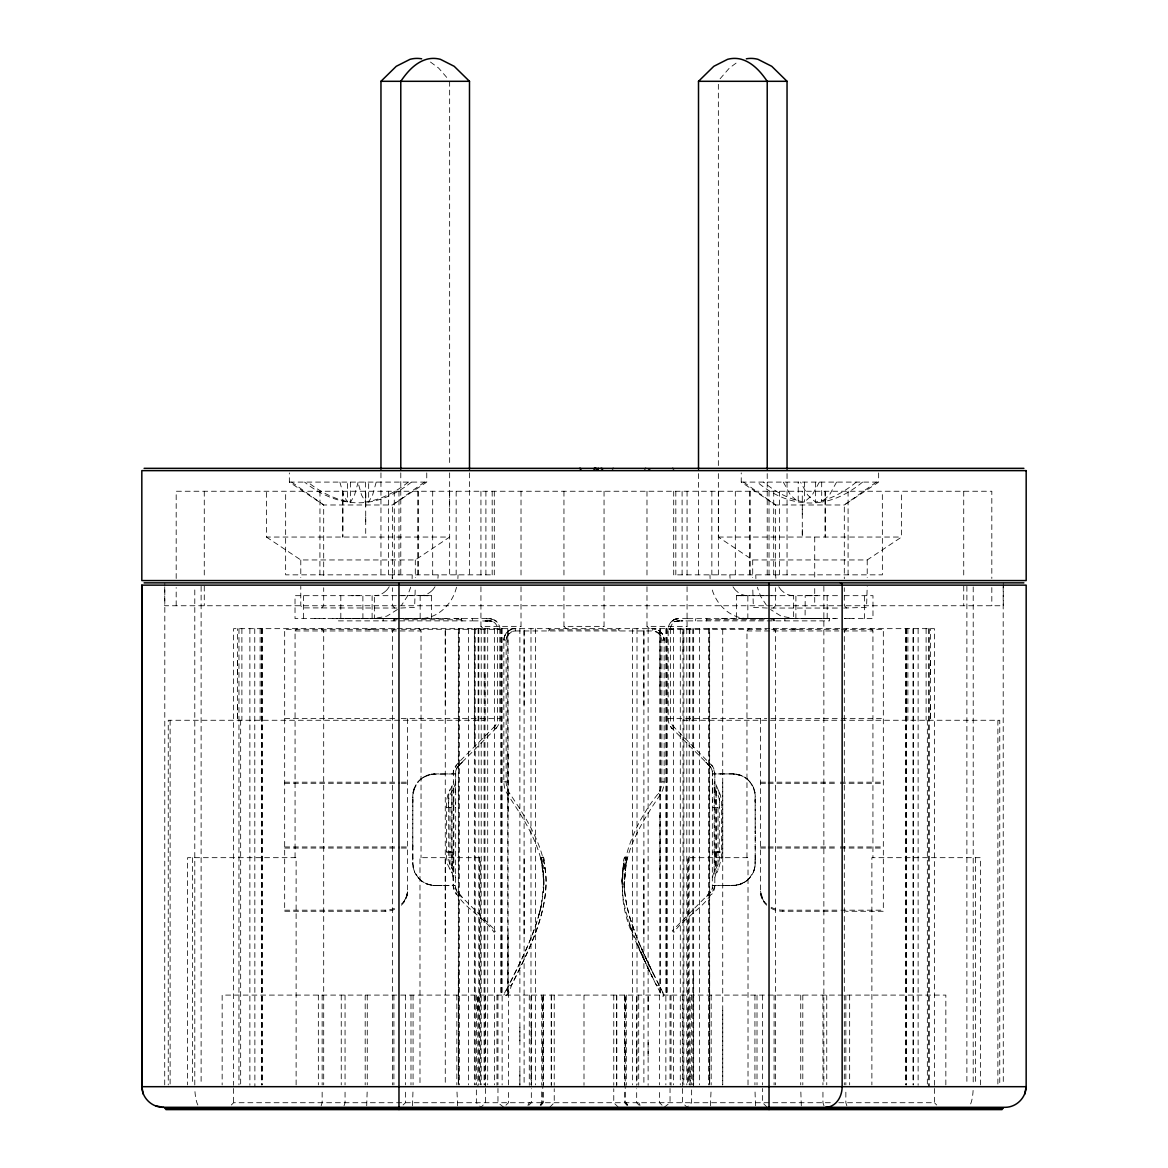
<?xml version="1.0" encoding="UTF-8"?>
<svg xmlns="http://www.w3.org/2000/svg" width="1168" height="1168" viewBox="0 0 1168 1168"><rect width="100%" height="100%" fill="white"/><g stroke="black" fill="none" stroke-linecap="round" stroke-linejoin="round"><path stroke-width="0.75" stroke-dasharray="5 3.75" d="M164.717 1084.882L164.819 582.861M176.178 605.754L176.178 587.577M176.178 578.496L176.178 491.246L991.822 491.246L991.822 578.496M194.793 1084.955L194.793 586.891M237.44 705.005L237.44 720.262L237.44 628.661M237.44 674.462L237.44 659.19M365.715 521.789L365.715 514.154M365.715 506.518L365.715 491.246L365.715 537.046M412.786 846.785L412.786 831.149M412.786 828.316L412.873 795.656L414.625 787.378M445.271 934.02L445.271 857.677M445.271 705.005L445.271 628.661L445.271 1084.911M449.651 506.518L449.651 491.246M451.914 799.35L451.914 786.56L453.184 781.888M496.634 727.635L460.396 763.93A44.588 44.588 0 0 0 458.747 765.668L457.374 767.376A10.103 10.103 0 0 0 455.681 771.274L455.637 887.797A10.132 10.132 0 0 0 457.126 891.768L458.747 893.812A44.588 44.588 0 0 0 460.396 895.549L495.699 930.794L494.108 932.371C483.129 915.376 458.484 905.857 453.184 885.563L453.184 866.948M453.184 804.854L453.184 802.372M455.418 804.854L455.418 802.372M455.418 792.517L455.418 773.917L434.73 773.917L426.714 775.552L431.985 774.136M458.338 972.185L458.338 1084.882L458.338 628.661M474.354 743.169L474.354 628.661L474.354 1084.882M477.887 1010.364L477.887 995.092L477.887 1086.693M485.012 674.462L485.012 720.262L168.25 720.262L168.25 1084.882M508.08 934.02L508.08 995.092L508.08 628.661M508.08 811.877L508.08 750.805M519.877 1084.999L519.877 1071.436M519.877 1040.892L519.877 1025.621M524.111 934.02L524.111 857.677M524.111 705.005L524.111 628.661L524.111 1084.911M531.323 1084.999L531.323 1071.436M531.323 1040.892L531.323 1025.621M535.557 628.661L535.557 1084.882M542.77 1056.164L542.77 1040.892M542.77 1010.364L542.77 995.092L542.77 1085.262M625.23 1056.164L625.23 1040.892M625.23 1010.364L625.23 995.092L625.23 1085.262M632.443 628.661L632.443 1084.882M636.677 1056.164L636.677 1040.892M636.677 1010.364L636.677 995.092L636.677 1085.262M643.889 934.02L643.889 857.677M643.889 705.005L643.889 628.661L643.889 1084.911M648.123 1056.164L648.123 1040.892M648.123 1010.364L648.123 995.092M659.365 995.092L659.57 1084.941M659.92 872.949L659.92 811.877M659.92 689.733L659.92 628.661L659.92 995.092M706.552 896.601L707.604 895.549A44.588 44.588 0 0 0 709.253 893.812L710.626 892.089A10.103 10.103 0 0 0 712.319 888.191L712.363 771.683A10.132 10.132 0 0 0 710.874 767.712L709.253 765.668A44.588 44.588 0 0 0 707.604 763.93L672.301 728.671A14.191 14.191 0 0 1 668.154 718.627L668.169 629.289C668.067 623.61 673.045 618.485 678.812 618.646L675.717 619.098L678.082 618.66M673.702 491.246L673.702 574.846L882.366 574.846L882.336 491.246M682.477 1088.474L682.462 1102.723L687.061 1107.308L691.646 1102.723L691.646 1086.693M682.988 651.554L682.988 628.661L683.061 1086.693M690.113 1071.436L690.113 1084.999L690.113 995.092M693.646 1084.882L693.646 972.185M698.508 574.846L698.508 472.85M709.662 972.185L709.662 1084.882L709.662 628.661M712.582 802.372L712.582 799.963M712.582 792.517L712.582 773.917L733.27 773.917L741.286 775.552L736.015 774.136M714.816 802.372L714.816 799.963M714.816 792.517L714.787 772.924L712.684 766.412L673.002 726.116M716.086 808.796L716.086 852.041C716.32 863.634 714.144 888.965 721.517 857.064L721.444 800.518L720.335 794.897L714.816 781.888M716.086 799.35L715.94 807.409M718.349 574.846L718.349 472.85M718.349 465.565L718.349 81.307M722.729 1010.364L722.729 1084.882L722.729 628.661M722.729 857.677L722.729 781.334M771.975 595.68L736.409 595.651L736.395 618.544L741.432 618.631M792.181 595.578L793.656 595.651L793.641 618.544L780.662 618.602L747.841 618.544L747.856 595.651L746.381 595.578M755.214 833.529L755.214 831.149L755.214 846.785M767.215 574.846L767.215 472.85M787.042 574.846L787.042 472.85M795.89 618.573L795.89 595.68M802.285 529.411L802.285 537.046L802.285 491.246M802.285 514.154L802.285 506.518M864.597 618.573L864.597 595.68M930.56 705.005L930.56 720.262L930.56 628.661M930.56 674.462L930.56 659.19M412.786 844.873L412.873 863.824L414.625 872.102M451.914 802.241L451.885 871.182L453.184 877.577M508.533 1084.941L508.635 995.092M412.786 802.708L412.8 799.423L412.786 801.263M753.375 872.102L754.791 867.547L755.214 858.203M755.2 860.086L755.214 844.873M412.231 574.846L412.1 578.598M458.046 574.846L457.9 578.598M541.383 905.112L543.908 880.57L541.032 859.414M711.516 764.85A14.527 14.527 0 0 1 714.874 773.917L714.816 885.563C709.312 905.74 685.251 915.566 673.892 932.371L672.301 930.794L710.859 891.753A10.132 10.132 0 0 0 712.363 887.797M716.072 852.538L714.947 852.056M462.309 620.88C459.243 620.558 463.725 617.565 461.126 618.646M392.404 574.846L392.112 578.277M438.204 574.846L437.927 578.277M455.418 781.888C454.965 789.261 447.767 794.59 448.716 802.416L448.716 857.064C447.767 864.889 454.936 870.204 455.418 877.577M712.582 877.577C713.064 870.204 720.233 864.889 719.284 857.064L719.284 802.416C720.233 794.59 713.035 789.261 712.582 781.888M714.816 877.577L716.057 872.934M543.383 892.571L543.835 886.512M670.417 628.632L670.374 718.627A12.293 12.293 0 0 0 673.848 727.124M506.211 990.479C522.987 956.11 543.12 920.866 543.923 881.636C543.66 849.194 525.118 820.827 507.788 794.736A22.907 22.907 0 0 1 503.846 781.874L503.846 640.108C503.758 633.99 509.175 628.574 515.292 628.661L515.292 630.954A9.154 9.154 0 0 0 506.138 640.108L506.138 781.874A20.615 20.615 0 0 0 509.686 793.452C527.498 819.79 545.85 848.669 546.157 881.577C545.602 919.07 527.206 953.103 511.146 985.982C509.146 997.764 499.597 998.888 507.146 988.654M622.967 867.707L621.872 884.672L623.099 866.86M626.617 905.127L624.165 886.512L625.975 863.736L624.106 884.658L626.413 861.736M393.149 618.646L394.302 619.755L393.149 620.88M407.398 892.483L406.625 896.09M622.982 867.59L625.143 857.37M746.965 857.677L746.965 630.954L749.228 628.661M625.216 867.941L625.376 866.963M623.216 866.116L623.77 863.167L621.872 880.278L623.172 898.893L625.931 912.091L632.501 932.677L627.858 919.012M754.937 866.7L753.74 871.211L749.476 878.175M366.708 1105.789L367.263 1088.474M412.508 1105.789L413.063 1088.474M295.066 857.677L295.066 630.954L297.358 628.661M503.846 640.108C503.963 633.976 509.16 628.778 515.292 628.661A11.446 11.446 0 0 0 503.846 640.108L506.138 640.108L507.627 635.1L511.92 631.596L508.81 633.625L506.284 638.443M521.016 586.73L521.016 626.369L518.723 628.661M548.507 628.661L549.646 629.8L548.507 630.954M604.046 586.73L604.046 626.369L601.754 628.661M619.522 630.954L618.368 629.8L619.522 628.661M687.061 586.73L687.061 626.369L684.769 628.661M774.851 620.88L773.698 619.755L774.851 618.646M461.258 619.77L400.814 619.755M626.121 863.064L626.603 860.933M358.167 482.092L354.561 495.013L350.619 502.036C334.793 499.656 320.207 491.932 307.768 482.092M376.213 482.092L372.607 495.013L368.665 502.036C345.348 505.642 322.412 496.531 304.585 482.092M543.222 858.743C554.245 902.514 530.243 947.657 511.146 985.982L509.087 984.916C521.848 959.235 535.032 933.276 541.383 905.127M626.501 861.327L627.347 857.969M539.835 911.682L541.003 906.894L537.893 918.486M710.363 1105.789L711.166 1088.474M410.698 587.197L407.311 596.395L401.471 605.374M456.498 587.197C452.673 603.856 437.898 618.719 420.159 618.544L374.359 618.544L374.344 595.651L375.819 595.578M627.406 857.721L625.201 857.122M625.449 864.641L627.143 858.436M413.676 790.021L418.524 781.304L417.575 782.429M321.142 1105.789L322.149 1102.723L322.149 1088.474M344.034 1105.789L345.056 1102.723L345.056 1088.474M489.918 618.66L494.531 620.077L493.626 622.135L489.874 620.938L491.976 621.318L480.807 620.894M819.352 482.092L812.242 495.013L804.475 502.036C789.232 499.627 775.348 491.83 763.58 482.092M836.58 482.092L829.455 495.013L821.688 502.036C798.211 506.094 774.895 497.218 757.317 482.092M503.861 995.048L504.415 993.953M405.924 897.9L403.836 901.93L407.121 894.834L407.486 890.746A22.309 19.403 0 0 1 401.339 904.12M527.878 1105.278L529.294 1102.723M540.244 1105.308L541.689 1102.723L541.689 1088.707M451.914 786.531L448.322 793.101L446.556 800.518L446.483 857.064L447.665 864.583L451.943 872.934M662.636 992.099C669.001 1014.627 634.472 940.342 635.377 940.079C609.419 889.782 624.69 835.704 658.314 793.452A20.615 20.615 0 0 0 661.862 781.874L661.862 640.108A9.154 9.154 0 0 0 652.708 630.954L652.708 628.661C658.825 628.574 664.242 633.99 664.154 640.108L664.154 781.874A22.907 22.907 0 0 1 660.212 794.736C640.867 823.382 620.544 855.867 624.559 892.002C629.041 928.151 646.984 960.68 663.001 992.815M457.374 767.376L457.141 767.726A10.132 10.132 0 0 0 455.637 771.683M710.626 892.089L705.837 897.301M720.087 78.782L729.401 68.036L737.548 62.035M494.998 726.116L457.739 763.346L453.607 770.486L453.184 885.563A14.527 14.527 0 0 0 456.484 894.63M541.164 1105.293L543.237 1102.723L543.237 1088.707M495.699 725.153L494.108 727.095L495.699 728.671L497.466 726.525M750.425 877.051L746.235 881.125M231.308 1105.016L233.6 1102.723L831.747 1102.723M671.366 727.635L672.301 728.671L673.892 727.095L672.301 725.153M403.077 1105.016L405.369 1102.723L405.369 1088.474M528.768 1105.278L531.323 1102.723L531.323 1088.707M540.492 1105.016L542.77 1102.723L542.77 1086.313M549.646 1107.308L554.231 1102.723L554.231 1088.707M505.963 1105.191L508.445 1102.723L508.445 1089.218M418.115 781.772L421.765 778.341M397.412 609.535L386.973 616.091L374.359 618.544L396.025 618.573M670.782 622.281L673.469 620.077L674.374 622.135L678.126 620.938L687.193 620.894M420.626 779.26L424.232 776.749M856.319 482.092C844.552 491.83 830.667 499.627 815.425 502.036L807.657 495.013L800.547 482.092M862.583 482.092C850.815 491.83 836.93 499.627 821.688 502.036L821.688 482.092M747.374 880.219L743.753 882.731M664.154 1107.308L670.038 1102.723L670.038 1088.474M408.333 482.092C395.894 491.932 381.308 499.656 365.482 502.036L361.54 495.013L357.919 482.092M411.516 482.092C399.062 491.932 384.491 499.656 368.665 502.036L368.665 482.092M424.466 482.092L392.404 504.985L323.697 504.985L289.343 482.092L289.343 472.923M876.336 482.092L844.289 504.985L775.596 504.985L741.242 482.092L741.242 472.923M672.038 621.069L673.469 620.077M507.788 794.736L509.686 793.452M426.758 472.923L426.758 482.092L392.404 504.985L392.404 578.759M266.435 537.046L300.789 559.954L415.297 559.954L449.651 537.046L266.435 537.046L266.435 491.246M878.657 472.923L878.657 482.092L844.303 504.985L844.303 578.759M718.349 491.246L718.349 537.046L752.703 559.954L867.211 559.954L901.565 537.046L901.565 491.246M422.977 777.508L430.977 774.311L452.848 773.917M745.023 881.971L737.037 885.154L726.204 885.563M658.913 984.916L656.854 985.982L647.364 966.9L630.18 926.18M741.286 883.913L733.285 885.578L712.582 885.563M540.594 857.721L542.799 857.122M542.93 868.904L542.025 863.736L543.894 884.658L542.93 868.904L545.047 867.824M321.39 608.046L323.697 605.754L323.697 587.767M394.711 628.661L392.404 630.954L392.404 1084.882M773.304 608.046L775.596 605.754L775.596 587.767M846.596 628.661L844.303 630.954L844.303 1084.882M705.968 620.88C707.677 621.142 705.107 617.419 706.874 618.646M430.977 774.311L434.73 773.917A22.323 22.323 0 0 0 412.8 795.583L412.8 863.882A22.323 22.323 0 0 0 434.73 885.548L455.418 885.563M737.037 885.154L733.27 885.563A22.323 22.323 0 0 0 755.2 863.882L755.2 795.583A22.323 22.323 0 0 0 733.27 773.917L716.247 773.917M421.619 595.578L396.025 595.68M449.987 852.012L448.76 852.056L451.899 851.983M486.457 620.807L485.012 620.88L486.808 620.807M499.174 629.304C502.736 626.69 491.275 616.5 497.218 622.281M414.1 618.573L431.532 618.544L431.591 595.651L429.021 595.68M345.392 618.573L362.912 618.544L362.883 595.651L355.422 595.68M361.671 618.573L372.928 618.544L352.984 618.602M449.008 852.071L446.541 852.056L447.49 852.071M426.714 883.913L434.715 885.578L451.782 885.563M438.511 885.592L441.796 885.563M486.749 618.587L481.172 618.66M821.513 618.573L810.68 618.631M687.879 620.894L694.507 620.88M725.708 773.931L727.62 773.917M440.38 885.563L442.292 885.548M687.879 618.66L829.528 618.646L829.528 620.88L695.208 620.88M495.685 728.671A14.191 14.191 0 0 0 499.846 718.627L499.831 629.289L496.079 629.289L498.736 629.289L497.203 629.289M736.409 595.651L744.994 595.651M740.337 595.68L741.972 595.68M808.767 595.68L812.578 595.68M687.529 618.66L681.251 618.587M741.972 618.631L752.82 618.573M716.101 851.983L721.503 852.056L720.729 852.071M727.62 885.563L713.663 885.563M742.235 595.68L743.87 595.68M771.975 618.573L793.641 618.544L781.027 616.091L770.588 609.535M714.874 773.917L713.663 773.917M453.126 885.563L454.337 885.563M289.343 482.092L426.758 482.092M741.242 482.092L878.657 482.092M718.349 537.046L901.565 537.046M351.904 595.68L354.065 595.68M396.74 595.68L295.022 595.68L295.022 618.573L396.74 618.587M401.091 595.68L431.591 595.651M766.909 595.68L745.228 595.68M771.26 595.68L839.953 595.68M844.303 595.68L872.978 595.68L872.978 618.573L844.347 618.573M424.13 595.68L425.488 595.68M808.227 595.68L805.19 595.651L805.088 618.544L810.139 618.631M396.916 608.046L302.205 607.886L300.789 605.754L300.789 586.38M400.726 608.046L414.64 607.375L415.297 586.38M767.274 608.046L753.36 607.375L752.703 586.38M771.084 608.046L840.026 608.046M843.792 608.046L866.568 607.375L867.211 586.38M332.384 618.587L343.231 618.573M398.186 618.602L446.935 618.646M472.266 618.646L472.441 620.88L338.472 620.88L338.472 618.646L472.441 618.646M473.142 618.646L479.771 618.66M695.734 618.646L695.559 620.88M721.065 618.646L769.814 618.602M771.26 618.587L839.953 618.587M314.557 618.573L325.872 618.587M844.303 618.587L853.443 618.573M394.302 619.755L397.251 619.755M706.742 619.77L767.186 619.755M770.749 619.755L773.669 619.755M473.142 620.88L480.121 620.894M480.939 586.73L480.939 626.369L521.016 626.369M563.954 586.73L563.954 626.369L604.046 626.369M646.984 586.73L646.984 626.369L687.061 626.369M396.317 629.304L284.671 629.304L284.671 911.274L385.163 911.274A22.309 19.403 0 0 0 396.886 908.368M401.544 629.289L499.816 629.289M668.826 629.304L766.456 629.289M771.683 629.304L883.329 629.304L883.329 911.274L845.647 911.274M368.402 629.304L375.395 629.304M792.605 629.304L799.598 629.304M549.646 629.8L618.368 629.8M295.066 630.954L421.035 630.954L421.035 857.677M515.292 630.954L652.708 630.954L657.715 632.443L661.219 636.735L659.19 633.625L654.372 631.1M746.965 630.954L838.872 630.954M843.734 630.954L872.934 630.954L872.934 857.677M661.862 640.108L664.154 640.108C664.037 633.976 658.84 628.778 652.708 628.661A11.446 11.446 0 0 1 664.154 640.108M284.671 718.627L397.018 718.627M401.208 718.627L499.86 718.627M668.14 718.627L766.792 718.627M770.982 718.627L837.967 718.627M841.456 718.627L883.329 718.627M682.988 720.262L839.208 720.262M840.843 720.262L999.75 720.262L999.75 1084.941M454.337 773.917L453.126 773.917A14.527 14.527 0 0 1 456.484 764.85M503.846 781.874L506.138 781.874M661.862 781.874L664.154 781.874M284.671 782.18L399.806 782.18M401.354 782.18L407.486 782.18M760.514 782.18L766.646 782.18M768.194 782.18L837.266 782.18M840.347 782.18L883.329 782.18M284.671 783.29L399.806 783.29M401.354 783.29L407.486 783.29M760.514 783.29L766.646 783.29M768.194 783.29L837.266 783.29M840.347 783.29L883.329 783.29M446.497 807.409L455.389 807.409M712.611 807.409L721.503 807.409M284.671 846.961L399.806 846.961M401.354 846.961L407.486 846.961M760.514 846.961L766.646 846.961M768.194 846.961L837.266 846.961M840.347 846.961L883.329 846.961M284.671 848.056L399.806 848.056M401.354 848.056L407.486 848.056M760.514 848.056L766.646 848.056M768.194 848.056L837.266 848.056M840.347 848.056L883.329 848.056M448.643 852.071L455.389 852.071M712.611 852.071L719.342 852.071M446.088 885.563L448.906 885.563M284.671 910.179L385.163 910.179A22.309 19.403 0 0 0 396.886 907.259M771.114 907.259A22.309 19.403 0 0 0 782.837 910.164L839.369 910.179M840.931 910.179L883.329 910.179M771.114 908.368A22.309 19.403 0 0 0 782.837 911.259L839.369 911.274M838.799 1102.723L934.4 1102.723L936.692 1105.016M813.935 595.68L817.177 595.68M739.256 595.68L737.636 595.68M824.769 618.573L835.616 618.587M756.061 618.573L757.156 618.573M764.748 618.573L766.909 618.587M454.527 618.646L458.907 618.646M717.97 773.917L720.51 773.917M719.269 852.056L718.013 852.012M423.006 595.651L430.364 595.68M426.028 595.68L427.663 595.68M806.329 618.573L795.072 618.544L815.016 618.602M670.797 629.289L669.264 629.289L671.921 629.289L668.169 629.289M440.38 773.917L442.292 773.931M681.192 620.807L682.973 620.836L681.543 620.807M725.708 885.548L729.489 885.592M453.14 852.056L451.928 852.538M747.841 618.544C730.102 618.719 715.327 603.856 711.502 587.197M737.023 774.311L733.27 773.917L740.673 775.318L745.023 777.508M430.963 885.154L434.73 885.563L427.386 884.176L422.977 881.971M846.61 608.046L844.303 605.754L844.303 587.767M870.642 628.661L872.934 630.954M773.289 628.661L775.596 630.954L775.596 1084.882M649.262 628.661L646.984 626.369M566.246 628.661L563.954 626.369M394.696 608.046L392.404 605.754L392.404 587.767M483.216 628.661L480.939 626.369M418.772 628.661L421.035 630.954M321.404 628.661L323.697 630.954L323.697 1084.882M622.88 868.306L625.07 868.904M743.768 776.749L747.374 779.26L746.235 778.341M424.247 882.731L420.626 880.219M430.452 62.035L438.599 68.036L447.913 78.782M658.314 793.452L660.212 794.736M494.531 620.077L495.962 621.069M743.563 482.092L775.61 504.985L775.596 578.759M291.635 482.092L323.697 504.985L323.697 578.759M503.846 1107.308L497.962 1102.723L497.962 1088.474M421.765 881.125L417.575 877.051M747.184 779.1L750.425 782.429M662.037 1105.191L659.555 1102.723L659.555 1089.394M767.215 1107.308L762.631 1102.723L762.631 1088.474M639.232 1105.278L636.677 1102.723L636.677 1088.707M627.508 1105.016L625.23 1102.723L625.23 1086.313M618.354 1107.308L613.769 1102.723L613.769 1088.707M749.476 781.304L753.754 788.269L754.937 792.765L753.375 787.378M418.524 878.175L414.26 871.211L413.063 866.7M670.534 726.525L672.301 728.671M766.529 605.374L760.689 596.395L757.302 587.197M626.836 1105.293L624.763 1102.723L624.763 1088.707M626.311 1102.723L627.756 1105.308M638.706 1102.723L640.122 1105.278M762.076 897.9L764.164 901.93L760.602 892.483M660.358 987.705L661.336 989.588M663.585 993.953L664.169 995.092M658.913 984.916C646.152 959.235 632.954 933.276 626.617 905.112M647.364 966.9L652.328 977.017L638.151 946.722L643.174 958.008M653.759 974.623L640.298 945.73L645.32 957.03M783.334 482.092L790.444 495.013L798.211 502.036L798.211 482.092M761.375 896.09L760.514 890.746A22.309 19.403 0 0 0 766.661 904.12M632.399 925.552L634.677 931.816L630.107 918.486M846.858 1105.789L845.851 1102.723L845.851 1088.474M823.966 1105.789L822.944 1102.723L822.944 1088.474M753.754 788.269L755.127 795.656L755.214 828.316M540.857 858.436L542.551 864.641M540.799 858.509L541.879 863.064M457.637 1105.789L456.834 1088.474M339.873 482.092L343.494 495.013L347.436 502.036L347.436 482.092M801.292 1105.789L800.737 1088.474M755.492 1105.789L754.937 1088.474M712.363 771.683L712.29 771.274A10.103 10.103 0 0 0 710.64 767.376M455.637 887.797L455.71 888.191A10.103 10.103 0 0 0 457.36 892.089M542.609 866.831L542.784 867.941M775.888 578.277L775.596 574.846M730.073 578.277L729.796 574.846M497.583 628.632L497.626 718.627A12.293 12.293 0 0 1 494.152 727.124M624.165 886.512L624.617 892.571M755.9 578.598L755.769 574.846M710.1 578.598L709.954 574.846M755.214 801.263L755.2 799.423L755.214 802.708M412.786 858.203L412.8 860.086M1003.181 586.497L1003.283 1084.882M716.086 797.525L716.086 786.59M485.523 1088.474L485.538 1102.723L480.939 1107.308L476.354 1102.723L476.354 1086.693M420.144 595.651L420.159 618.544M1003.268 582.861L1003.268 605.754L164.732 605.754L164.732 586.38M997.881 720.262L997.881 1084.882M991.822 587.577L991.822 605.754M980.39 1084.911L980.39 857.677L871.883 857.677L871.883 1084.911M975.528 857.677L975.528 1084.911M973.207 586.891L973.207 1084.955M966.885 586.351L966.885 1084.955M963.731 491.246L963.731 577.123M963.731 586.073L963.731 605.754M945.846 1084.897L945.846 995.092L222.154 995.092L222.154 1084.897M934.4 1085.262L934.4 628.661L233.6 628.661L233.6 1085.262M934.4 1088.474L934.4 1102.723M929.042 628.661L929.042 1086.693M928.896 628.661L928.896 1086.693M927.334 720.262L927.334 1084.941M926.107 628.661L926.107 720.262M918.121 628.661L918.121 1085.262M913.245 628.661L913.245 1084.911M913.113 628.661L913.113 1084.911M907.872 628.661L907.872 720.262M906.339 628.661L906.339 1084.911M906.207 628.661L906.207 1084.911M905.55 628.661L905.55 1084.911M867.211 559.954L867.211 577.576M849.662 995.092L849.662 1084.897M848.085 491.246L848.085 574.846M845.851 995.092L845.851 1084.897M827.178 595.68L827.178 618.573M826.754 995.092L826.754 1084.897M823.863 586.351L823.863 1084.955M822.944 995.092L822.944 1084.897M815.425 482.092L815.425 502.036M814.724 537.046L814.724 578.554M814.724 588.584L814.724 605.754M804.475 482.092L804.475 502.036M802.81 995.092L802.81 1084.897M800.737 995.092L800.737 1084.897M784.867 618.646L784.867 620.88M782.837 910.179L782.837 911.274M779.436 491.246L779.436 574.846M774.092 995.092L774.092 1084.897M773.712 491.246L773.712 574.846M773.712 618.646L773.712 620.88M769.026 491.246L769.026 578.496M762.631 995.092L762.631 1084.897M760.514 718.627L760.514 891.841A22.309 19.403 0 0 0 766.661 905.215M757.01 995.092L757.01 1084.897M754.937 995.092L754.937 1084.897M752.703 559.954L752.703 577.576M750.25 491.246L750.25 574.846M749.622 491.246L749.622 574.846M748.016 1084.911L748.016 857.677L687.675 857.677L687.616 1086.693M735.314 491.246L735.314 574.846M718.013 807.409L718.013 869.649M716.101 790.882L716.101 868.496M714.174 787.655L714.174 871.81M711.852 491.246L711.852 574.846M711.166 995.092L711.166 1084.897M709.414 628.661L709.414 1084.911M708.567 628.661L708.567 1084.911M706.713 618.646L706.713 620.88M699.588 628.661L699.588 1084.868M693.646 628.661L693.646 1086.693M692.785 628.661L692.785 1084.868M691.646 995.092L691.646 1084.897M689.85 628.661L689.85 720.262M689.193 628.661L689.193 1084.868M688.551 857.677L688.551 1084.882M687.061 491.246L687.061 577.722M686.784 628.661L686.784 1084.868M683.893 628.661L683.893 1084.868M682.477 995.092L682.477 1086.693M682.097 491.246L682.097 574.846M680.302 628.661L680.302 1084.868M675.819 491.246L675.819 574.846M673.498 628.661L673.498 1084.868M671.031 995.092L671.031 1085.262M670.038 995.092L670.038 1084.897M667.089 628.661L667.089 995.092M666.797 628.661L666.797 995.092M666.505 628.661L666.505 995.092M665.862 628.661L665.862 1084.911M660.227 628.661L660.227 995.092M648.123 628.661L648.123 1085.262M646.984 491.246L646.984 577.722M638.706 995.092L638.706 1085.262M637.013 628.661L637.013 1084.868M626.311 995.092L626.311 1085.262M624.763 995.092L624.763 1085.262M624.384 995.092L624.384 1085.262M616.821 995.092L616.821 1085.262M616.383 995.092L616.383 1085.262M613.769 995.092L613.769 1085.262M604.046 491.246L604.046 577.722M584 995.092L584 1085.262M563.954 491.246L563.954 577.722M554.231 995.092L554.231 1085.262M551.617 995.092L551.617 1085.262M551.179 995.092L551.179 1085.262M543.616 995.092L543.616 1085.262M543.237 995.092L543.237 1085.262M541.689 995.092L541.689 1085.262M531.323 995.092L531.323 1085.262M530.987 628.661L530.987 1084.868M529.294 995.092L529.294 1085.262M521.016 491.246L521.016 577.722M519.877 628.661L519.877 1085.262M507.773 628.661L507.773 995.092M502.138 628.661L502.138 1084.911M501.495 628.661L501.495 995.092M501.203 628.661L501.203 995.092M500.911 628.661L500.911 995.092M497.962 995.092L497.962 1084.897M496.969 995.092L496.969 1085.262M494.502 628.661L494.502 1084.868M494.298 491.246L494.298 574.846L285.634 574.846L285.664 491.246M492.181 491.246L492.181 574.846M487.698 628.661L487.698 1084.868M485.903 491.246L485.903 574.846M485.523 995.092L485.523 1086.693M485.012 628.661L484.939 1084.882M484.107 628.661L484.107 1084.868M481.216 628.661L481.216 1084.868M480.939 491.246L480.939 577.722M480.384 1084.897L480.325 857.677L419.984 857.677L419.984 1084.911M479.449 857.677L479.449 1084.882M478.807 628.661L478.807 1084.868M478.15 628.661L478.15 720.262M476.354 995.092L476.354 1084.897M475.215 628.661L475.215 1084.868M469.492 472.85L469.492 574.846M468.412 628.661L468.412 1084.868M461.287 618.646L461.287 620.88M459.433 628.661L459.433 1084.911M458.586 628.661L458.586 1084.911M456.834 995.092L456.834 1084.897M456.148 491.246L456.148 574.846M453.826 787.655L453.826 871.81M451.899 790.882L451.899 868.496M449.987 807.409L449.987 869.649M449.651 81.307L449.651 465.565M449.651 472.85L449.651 574.846M432.686 491.246L432.686 574.846M418.378 491.246L418.378 574.846M417.75 491.246L417.75 574.846M415.297 559.954L415.297 577.576M413.063 995.092L413.063 1084.897M410.99 995.092L410.99 1084.897M407.486 718.627L407.486 891.841A22.309 19.403 0 0 1 401.339 905.215M405.369 995.092L405.369 1084.897M400.785 472.85L400.785 574.846M398.974 491.246L398.974 577.123M394.288 491.246L394.288 574.846M394.288 618.646L394.288 620.88M393.908 995.092L393.908 1084.897M388.564 491.246L388.564 574.846M385.163 910.179L385.163 911.274M383.133 618.646L383.133 620.88M380.958 472.85L380.958 574.846M372.11 595.68L372.11 618.573M367.263 995.092L367.263 1084.897M365.482 482.092L365.482 502.036M365.19 995.092L365.19 1084.897M350.619 482.092L350.619 502.036M345.056 995.092L345.056 1084.897M341.246 995.092L341.246 1084.897M340.822 595.68L340.822 618.573M322.149 995.092L322.149 1084.897M319.974 491.246L319.915 574.846M318.338 995.092L318.338 1084.897M303.403 595.68L303.403 618.573M300.789 559.954L300.789 577.576M296.117 1084.911L296.117 857.677L187.61 857.677L187.61 1084.911M262.45 628.661L262.45 1084.911M261.793 628.661L261.793 1084.911M261.661 628.661L261.661 1084.911M260.128 628.661L260.128 720.262M254.755 628.661L254.887 1086.693M249.879 628.661L249.879 1085.262M241.893 628.661L241.893 720.262M240.666 720.262L240.666 1084.941M238.958 628.661L238.958 1084.911M233.6 1088.474L233.6 1102.723M204.269 491.246L204.269 577.123M204.269 586.073L204.269 605.754M201.115 586.351L201.115 1084.955M192.472 857.677L192.472 1084.911M170.119 720.262L170.119 1084.882M781.64 590.497A23.535 20.382 -90 0 1 778.793 586.745M792.181 595.592A20.367 17.637 -90 0 1 782.078 590.847M746.381 595.592A20.367 17.637 -90 0 1 736.278 590.847M735.84 590.497A23.535 20.382 -90 0 1 732.993 586.745M389.207 586.745A23.535 20.382 90 0 1 386.36 590.497M385.922 590.847A20.367 17.637 -90 0 1 375.819 595.592M431.722 590.847A20.367 17.637 90 0 1 421.619 595.592M435.007 586.745A23.535 20.382 90 0 1 432.16 590.497M623.989 868.846A11.432 1.416 -81.6 0 1 627.347 857.925M623.332 861.283A11.432 1.037 -81.2 0 1 625.07 857.721M540.653 857.925A11.432 1.416 81.6 0 1 544.011 868.846M542.93 857.721A11.432 1.037 81.2 0 1 544.668 861.283M486.764 618.763A19.841 19.841 0 0 1 494.663 619.639M486.822 621.04A15.943 15.943 0 0 1 493.757 621.77M493.699 622.033A9.008 9.008 0 0 1 497.626 628.632M486.822 620.982A17.053 17.053 0 0 1 493.29 621.595M460.396 895.535A36.004 36.004 0 0 1 457.856 892.79M457.856 766.69A36.004 36.004 0 0 1 460.396 763.93M448.483 807.395A17.52 1.708 88.8 0 1 450.001 789.977M452.95 852.45A18.615 2.19 88.8 0 1 452.542 866.189M714.874 885.563A14.527 14.527 0 0 1 711.516 894.63M673.337 619.639A19.841 19.841 0 0 1 681.236 618.763M674.243 621.77A15.943 15.943 0 0 1 681.178 621.04M670.374 628.632A9.008 9.008 0 0 1 674.301 622.033M674.71 621.595A17.053 17.053 0 0 1 681.178 620.982M710.144 892.79A36.004 36.004 0 0 1 707.604 895.535M707.604 763.93A36.004 36.004 0 0 1 710.144 766.69M717.999 789.977A17.52 1.708 -88.8 0 1 719.517 807.395M715.458 866.189A18.615 2.19 -88.8 0 1 715.05 852.45M197.874 1105.001A20.615 5.679 90 0 1 194.822 1088.547M973.105 1090.445A20.615 5.679 -90 0 1 970.126 1105.001M342.823 491.246L342.823 537.046L342.823 491.246M825.177 491.246L825.177 537.046L825.177 491.246M413.209 791.889L413.063 792.765L414.246 788.269L413.209 791.889M459.374 764.967L457.141 767.726L462.163 762.178L459.374 764.967M708.626 764.967L705.837 762.178L710.859 767.726L708.626 764.967M462.163 897.301L457.141 891.753L462.163 897.301"/><path stroke-width="1.5" d="M163.593 1107.308C152.117 1107.6 142.102 1098.183 141.824 1086.693L141.824 585.139L1026.176 585.139L1026.161 1086.693C1025.898 1097.73 1016.569 1107.103 1005.531 1107.308L162.469 1107.308M698.508 469.215L698.508 81.307L713.823 66.299L727.562 59.334A103.339 51.48 -84.2 0 1 741.49 59.334C752.732 62.619 760.821 71.963 767.215 81.307L767.215 469.215M787.042 469.215L787.042 81.307L771.741 66.299L757.988 59.334A103.339 51.48 84.2 0 0 746.323 58.823M1024.686 1094.285L1026.176 1086.693L141.824 1086.693L141.839 585.139M648.474 468.967L649.948 468.967M612.499 468.967L613.229 468.339M595.403 468.339L594.57 468.967L595.592 468.339M596.644 468.967L598.279 468.967M597.505 468.967L598.527 468.339M644.692 468.967L645.714 468.339M380.958 469.215L380.958 81.307L396.259 66.299L410.012 59.334A103.339 51.48 -84.2 0 1 421.677 58.823M594.278 468.383L593.709 468.967L594.731 468.339M380.958 81.307L469.492 81.307L469.492 469.215M698.508 81.307L787.042 81.307M144.102 468.339L1023.898 468.339M144.102 582.861L1023.898 582.861M164.761 1108.461L1003.239 1108.461M165.914 1109.6L1002.086 1109.6M600.892 468.339L601.9 468.967M601.754 468.339L602.776 468.967M672.651 468.339L673.615 468.967M596.614 468.339L597.417 468.967M580.408 468.339L581.226 468.967M579.532 468.339L580.35 468.967M156.016 1105.862L161.33 1106.972M469.492 81.307L454.177 66.299L440.438 59.334A103.339 51.48 84.2 0 0 426.51 59.334C415.268 62.619 407.179 71.963 400.785 81.307L400.785 469.215M141.839 1086.693L143.314 1094.285M769.026 582.89L769.026 1109.556M398.974 582.89L398.974 1109.556M840.303 582.861A2.292 1.825 -89.9 0 1 842.143 585.139L842.143 1086.693A20.615 16.454 -90 0 1 825.688 1107.308M1026.176 470.631L141.824 470.631L141.824 580.569L1026.176 580.569L1026.176 470.631"/></g></svg>
